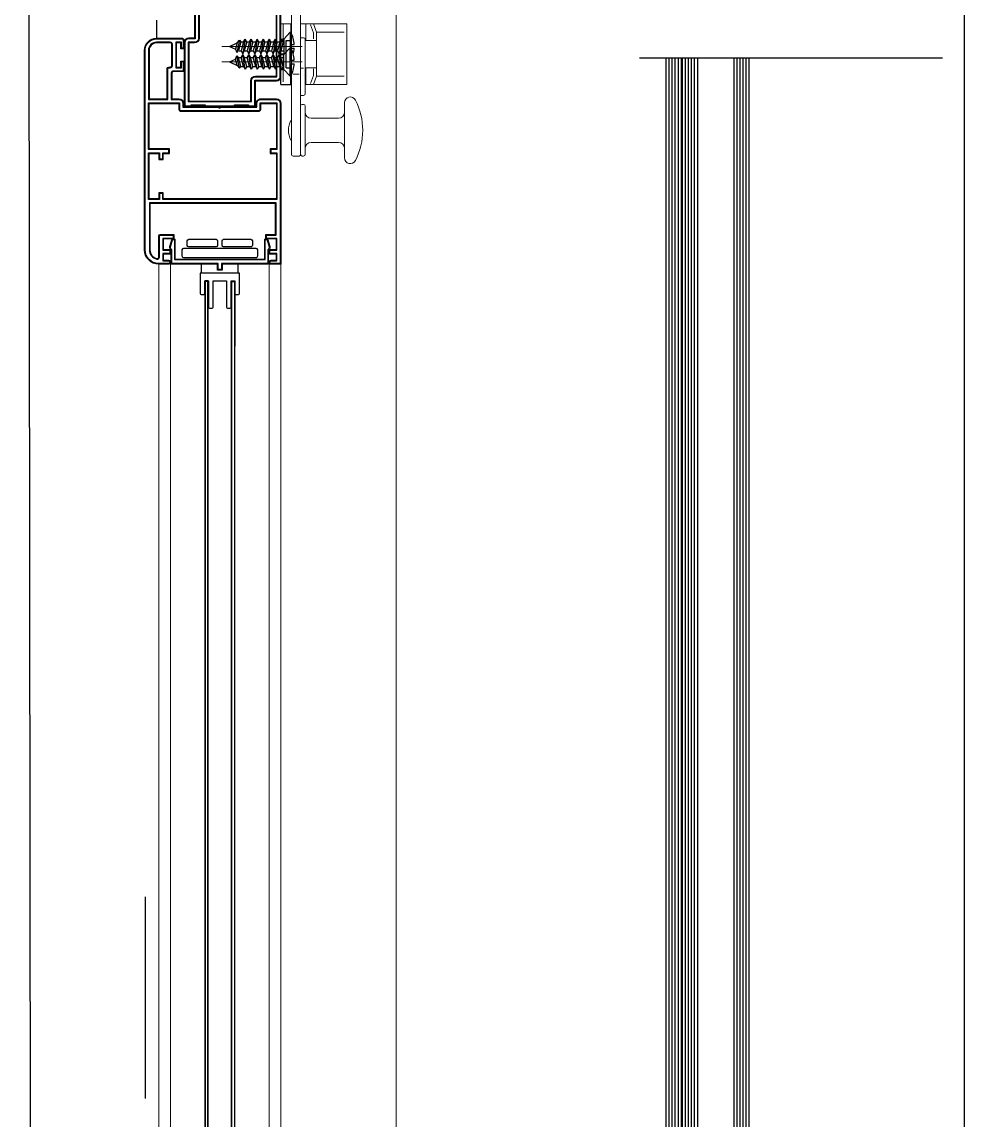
# Model space of a CAD drawing. Header units: millimetres. Extents: x 1251.1 to 1334.1, y 1577.6 to 1641.3.
# Drawn here: x 1311.1348 to 1311.4456, y 1617.9071 to 1618.2693 of the extents above; entities that cross this region are included whole.
import ezdxf

# ---------------------------------------------------------------- set-up
doc = ezdxf.new("R2010")
doc.units = ezdxf.units.MM
doc.linetypes.add('TRATTOPUNTO', pattern=[1, 0.5, -0.25, 0, -0.25])
for name, color, linetype in [('FINESTRA_finissime', 251, 'Continuous'), ('MONTANTI sezioni - windows structure section', 2, 'Continuous'), ('MURATURA', 140, 'Continuous')]:
    doc.layers.add(name, color=color, linetype=linetype)
doc.layers.add('PROIEZIONI finissime - fine lines', color=251, linetype='Continuous', lineweight=9)
doc.layers.add('VETRATE sezioni - windows sections', color=7, linetype='Continuous', true_color=0x4d79ff)

msp = doc.modelspace()

# ---------------------------------------------------------------- linework, layer by layer
at = {"layer": 'FINESTRA_finissime', "color": 145, "linetype": 'TRATTOPUNTO', "ltscale": 0.02}
msp.add_line((1311.438534064518, 1618.257356022741), (1311.291536629266, 1618.257356022741), dxfattribs=at)
at = {"layer": 'MONTANTI sezioni - windows structure section'}
for p, q in [((1311.179234852859, 1618.269888661751), (1311.179234852859, 1618.263888661751)), ((1311.220234852859, 1618.248638661751), (1311.220234852859, 1618.268638661751)), ((1311.208444354304, 1618.263588661751), (1311.207644461031, 1618.258788661751)), ((1311.207928693366, 1618.262688661751), (1311.208444354304, 1618.263588661751)), ((1311.208963969547, 1618.262688661751), (1311.208444354304, 1618.263588661751)), ((1311.210444354304, 1618.263588661751), (1311.209644461031, 1618.258788661751)), ((1311.209928693366, 1618.262688661751), (1311.210444354304, 1618.263588661751)), ((1311.210963969547, 1618.262688661751), (1311.210444354304, 1618.263588661751)), ((1311.212444354304, 1618.263588661751), (1311.211644461031, 1618.258788661751)), ((1311.211928693366, 1618.262688661751), (1311.212444354304, 1618.263588661751)), ((1311.212963969547, 1618.262688661751), (1311.212444354304, 1618.263588661751)), ((1311.214444354304, 1618.263588661751), (1311.213644461031, 1618.258788661751)), ((1311.213928693366, 1618.262688661751), (1311.214444354304, 1618.263588661751)), ((1311.214963969546, 1618.262688661751), (1311.214444354304, 1618.263588661751)), ((1311.216444354304, 1618.263588661751), (1311.215644461031, 1618.258788661751)), ((1311.215928693366, 1618.262688661751), (1311.216444354304, 1618.263588661751)), ((1311.216963969546, 1618.262688661751), (1311.216444354304, 1618.263588661751)), ((1311.218444354304, 1618.263588661751), (1311.217644461031, 1618.258788661751)), ((1311.217928693366, 1618.262688661751), (1311.218444354304, 1618.263588661751)), ((1311.218963969546, 1618.262688661751), (1311.218444354304, 1618.263588661751)), ((1311.220444354304, 1618.263588661751), (1311.219644461031, 1618.258788661751)), ((1311.219928693366, 1618.262688661751), (1311.220444354304, 1618.263588661751)), ((1311.220234852859, 1618.263639182784), (1311.221234852859, 1618.263639182784)), ((1311.220963969547, 1618.262688661751), (1311.220444354304, 1618.263588661751)), ((1311.221234852859, 1618.263639182784), (1311.223306256505, 1618.265880756597)), ((1311.221234852859, 1618.263639182784), (1311.221234852859, 1618.258738140718)), ((1311.223306256505, 1618.265880756597), (1311.223306256505, 1618.261788661751)), ((1311.223306256505, 1618.265880756597), (1311.223491576657, 1618.265880756597)), ((1311.223491576657, 1618.265880756597), (1311.223491576657, 1618.261788661751)), ((1311.203234852859, 1618.261188661751), (1311.205854026887, 1618.262410002658)), ((1311.203234852859, 1618.261188661751), (1311.20527220858, 1618.260238627176)), ((1311.205854026887, 1618.262410002658), (1311.20527220858, 1618.260238627176)), ((1311.20527220858, 1618.260238627176), (1311.205706863753, 1618.259181342713)), ((1311.205703262373, 1618.259159820497), (1311.206192497626, 1618.259809489346)), ((1311.206596689578, 1618.263249879155), (1311.205706863753, 1618.259181342713)), ((1311.205854026887, 1618.262410002658), (1311.206606195258, 1618.263264585137)), ((1311.206963969547, 1618.262688661751), (1311.206192497626, 1618.259809489346)), ((1311.206192497626, 1618.259809489346), (1311.20645161324, 1618.259688661751)), ((1311.206606195258, 1618.263264585137), (1311.206963969547, 1618.262688661751)), ((1311.206963969547, 1618.262688661751), (1311.207928693366, 1618.262688661751)), ((1311.207928693366, 1618.262688661751), (1311.207124845789, 1618.259688661751)), ((1311.208963969547, 1618.262688661751), (1311.208160121969, 1618.259688661751)), ((1311.208963969547, 1618.262688661751), (1311.209928693366, 1618.262688661751)), ((1311.209928693366, 1618.262688661751), (1311.209124845789, 1618.259688661751)), ((1311.210963969547, 1618.262688661751), (1311.210160121969, 1618.259688661751)), ((1311.210963969547, 1618.262688661751), (1311.211928693366, 1618.262688661751)), ((1311.211928693366, 1618.262688661751), (1311.211124845789, 1618.259688661751)), ((1311.212963969547, 1618.262688661751), (1311.212160121969, 1618.259688661751)), ((1311.212963969547, 1618.262688661751), (1311.213928693366, 1618.262688661751)), ((1311.213928693366, 1618.262688661751), (1311.213124845789, 1618.259688661751)), ((1311.214963969546, 1618.262688661751), (1311.214160121969, 1618.259688661751)), ((1311.214963969546, 1618.262688661751), (1311.215928693366, 1618.262688661751)), ((1311.215928693366, 1618.262688661751), (1311.215124845789, 1618.259688661751)), ((1311.216963969546, 1618.262688661751), (1311.216160121969, 1618.259688661751)), ((1311.216963969546, 1618.262688661751), (1311.217928693366, 1618.262688661751)), ((1311.217928693366, 1618.262688661751), (1311.217124845789, 1618.259688661751)), ((1311.218963969546, 1618.262688661751), (1311.218160121969, 1618.259688661751)), ((1311.218963969546, 1618.262688661751), (1311.219928693366, 1618.262688661751)), ((1311.219928693366, 1618.262688661751), (1311.219124845789, 1618.259688661751)), ((1311.220963969547, 1618.262688661751), (1311.220160121969, 1618.259688661751)), ((1311.220963969547, 1618.262688661751), (1311.221234852859, 1618.262688661751)), ((1311.221234852859, 1618.258539182783), (1311.223306256505, 1618.260780756597)), ((1311.221984852859, 1618.263138661751), (1311.223484852859, 1618.263138661751)), ((1311.221984852859, 1618.254138661751), (1311.221984852859, 1618.263138661751)), ((1311.223234852859, 1618.261788661751), (1311.224617190508, 1618.261788661751)), ((1311.223234852859, 1618.261788661751), (1311.223234852859, 1618.260703486992)), ((1311.223306256505, 1618.256688661751), (1311.223306256505, 1618.260780756597)), ((1311.223306256505, 1618.260780756597), (1311.223491576657, 1618.260780756597)), ((1311.223491576657, 1618.256688661751), (1311.223491576657, 1618.260780756597)), ((1311.223588540641, 1618.260588661751), (1311.224617190508, 1618.260588661751)), ((1311.203234852859, 1618.256088661751), (1311.20527220858, 1618.257038696326)), ((1311.203234852859, 1618.256088661751), (1311.205854026887, 1618.254867320843)), ((1311.20527220858, 1618.257038696326), (1311.205706863753, 1618.258095980788)), ((1311.205854026887, 1618.254867320843), (1311.20527220858, 1618.257038696326)), ((1311.205703262373, 1618.258117503005), (1311.206192497626, 1618.257467834156)), ((1311.206596689578, 1618.254027444347), (1311.205706863753, 1618.258095980788)), ((1311.206192497626, 1618.257467834156), (1311.20645161324, 1618.257588661751)), ((1311.206963969547, 1618.254588661751), (1311.206192497626, 1618.257467834156)), ((1311.20645161324, 1618.259688661751), (1311.207124845789, 1618.259688661751)), ((1311.20645161324, 1618.257588661751), (1311.207124845789, 1618.257588661751)), ((1311.207124845789, 1618.259688661751), (1311.207644461031, 1618.258788661751)), ((1311.207124845789, 1618.257588661751), (1311.207644461031, 1618.258488661751)), ((1311.207928693366, 1618.254588661751), (1311.207124845789, 1618.257588661751)), ((1311.207644461031, 1618.258788661751), (1311.208160121969, 1618.259688661751)), ((1311.207644461031, 1618.258488661751), (1311.208160121969, 1618.257588661751)), ((1311.208444354304, 1618.253688661751), (1311.207644461031, 1618.258488661751)), ((1311.208160121969, 1618.259688661751), (1311.209124845789, 1618.259688661751)), ((1311.208160121969, 1618.257588661751), (1311.209124845789, 1618.257588661751)), ((1311.208963969547, 1618.254588661751), (1311.208160121969, 1618.257588661751)), ((1311.209124845789, 1618.259688661751), (1311.209644461031, 1618.258788661751)), ((1311.209124845789, 1618.257588661751), (1311.209644461031, 1618.258488661751)), ((1311.209928693366, 1618.254588661751), (1311.209124845789, 1618.257588661751)), ((1311.209644461031, 1618.258788661751), (1311.210160121969, 1618.259688661751)), ((1311.209644461031, 1618.258488661751), (1311.210160121969, 1618.257588661751)), ((1311.210444354304, 1618.253688661751), (1311.209644461031, 1618.258488661751)), ((1311.210160121969, 1618.259688661751), (1311.211124845789, 1618.259688661751)), ((1311.210160121969, 1618.257588661751), (1311.211124845789, 1618.257588661751)), ((1311.210963969547, 1618.254588661751), (1311.210160121969, 1618.257588661751)), ((1311.211124845789, 1618.259688661751), (1311.211644461031, 1618.258788661751)), ((1311.211124845789, 1618.257588661751), (1311.211644461031, 1618.258488661751)), ((1311.211928693366, 1618.254588661751), (1311.211124845789, 1618.257588661751)), ((1311.211644461031, 1618.258788661751), (1311.212160121969, 1618.259688661751)), ((1311.211644461031, 1618.258488661751), (1311.212160121969, 1618.257588661751)), ((1311.212444354304, 1618.253688661751), (1311.211644461031, 1618.258488661751)), ((1311.212160121969, 1618.259688661751), (1311.213124845789, 1618.259688661751)), ((1311.212160121969, 1618.257588661751), (1311.213124845789, 1618.257588661751)), ((1311.212963969547, 1618.254588661751), (1311.212160121969, 1618.257588661751)), ((1311.213124845789, 1618.259688661751), (1311.213644461031, 1618.258788661751)), ((1311.213124845789, 1618.257588661751), (1311.213644461031, 1618.258488661751)), ((1311.213928693366, 1618.254588661751), (1311.213124845789, 1618.257588661751)), ((1311.213644461031, 1618.258788661751), (1311.214160121969, 1618.259688661751)), ((1311.213644461031, 1618.258488661751), (1311.214160121969, 1618.257588661751)), ((1311.214444354304, 1618.253688661751), (1311.213644461031, 1618.258488661751)), ((1311.214160121969, 1618.259688661751), (1311.215124845789, 1618.259688661751)), ((1311.214160121969, 1618.257588661751), (1311.215124845789, 1618.257588661751)), ((1311.214963969546, 1618.254588661751), (1311.214160121969, 1618.257588661751)), ((1311.215124845789, 1618.259688661751), (1311.215644461031, 1618.258788661751)), ((1311.215124845789, 1618.257588661751), (1311.215644461031, 1618.258488661751)), ((1311.215928693366, 1618.254588661751), (1311.215124845789, 1618.257588661751)), ((1311.215644461031, 1618.258788661751), (1311.216160121969, 1618.259688661751)), ((1311.215644461031, 1618.258488661751), (1311.216160121969, 1618.257588661751)), ((1311.216444354304, 1618.253688661751), (1311.215644461031, 1618.258488661751)), ((1311.216160121969, 1618.259688661751), (1311.217124845789, 1618.259688661751)), ((1311.216160121969, 1618.257588661751), (1311.217124845789, 1618.257588661751)), ((1311.216963969546, 1618.254588661751), (1311.216160121969, 1618.257588661751)), ((1311.217124845789, 1618.259688661751), (1311.217644461031, 1618.258788661751)), ((1311.217124845789, 1618.257588661751), (1311.217644461031, 1618.258488661751)), ((1311.217928693366, 1618.254588661751), (1311.217124845789, 1618.257588661751)), ((1311.217644461031, 1618.258788661751), (1311.218160121969, 1618.259688661751)), ((1311.217644461031, 1618.258488661751), (1311.218160121969, 1618.257588661751)), ((1311.218444354304, 1618.253688661751), (1311.217644461031, 1618.258488661751)), ((1311.218160121969, 1618.259688661751), (1311.219124845789, 1618.259688661751)), ((1311.218160121969, 1618.257588661751), (1311.219124845789, 1618.257588661751)), ((1311.218963969546, 1618.254588661751), (1311.218160121969, 1618.257588661751)), ((1311.219124845789, 1618.259688661751), (1311.219644461031, 1618.258788661751)), ((1311.219124845789, 1618.257588661751), (1311.219644461031, 1618.258488661751)), ((1311.219928693366, 1618.254588661751), (1311.219124845789, 1618.257588661751)), ((1311.219644461031, 1618.258788661751), (1311.220160121969, 1618.259688661751)), ((1311.219644461031, 1618.258488661751), (1311.220160121969, 1618.257588661751)), ((1311.220444354304, 1618.253688661751), (1311.219644461031, 1618.258488661751)), ((1311.220160121969, 1618.259688661751), (1311.221234852859, 1618.259688661751)), ((1311.220160121969, 1618.257588661751), (1311.221234852859, 1618.257588661751)), ((1311.220963969547, 1618.254588661751), (1311.220160121969, 1618.257588661751)), ((1311.220234852859, 1618.258738140718), (1311.221234852859, 1618.258738140718)), ((1311.220234852859, 1618.258539182783), (1311.221234852859, 1618.258539182783)), ((1311.221234852859, 1618.253638140718), (1311.221234852859, 1618.258539182783)), ((1311.223234852859, 1618.256688661751), (1311.224617190508, 1618.256688661751)), ((1311.223234852859, 1618.255488661751), (1311.223234852859, 1618.256688661751)), ((1311.205854026887, 1618.254867320843), (1311.206606195258, 1618.254012738365)), ((1311.206606195258, 1618.254012738365), (1311.206963969547, 1618.254588661751)), ((1311.206963969547, 1618.254588661751), (1311.207928693366, 1618.254588661751)), ((1311.207928693366, 1618.254588661751), (1311.208444354304, 1618.253688661751)), ((1311.208963969547, 1618.254588661751), (1311.208444354304, 1618.253688661751)), ((1311.208963969547, 1618.254588661751), (1311.209928693366, 1618.254588661751)), ((1311.209928693366, 1618.254588661751), (1311.210444354304, 1618.253688661751)), ((1311.210963969547, 1618.254588661751), (1311.210444354304, 1618.253688661751)), ((1311.210963969547, 1618.254588661751), (1311.211928693366, 1618.254588661751)), ((1311.211928693366, 1618.254588661751), (1311.212444354304, 1618.253688661751)), ((1311.212963969547, 1618.254588661751), (1311.212444354304, 1618.253688661751)), ((1311.212963969547, 1618.254588661751), (1311.213928693366, 1618.254588661751)), ((1311.213928693366, 1618.254588661751), (1311.214444354304, 1618.253688661751)), ((1311.214963969546, 1618.254588661751), (1311.214444354304, 1618.253688661751)), ((1311.214963969546, 1618.254588661751), (1311.215928693366, 1618.254588661751)), ((1311.215928693366, 1618.254588661751), (1311.216444354304, 1618.253688661751)), ((1311.216963969546, 1618.254588661751), (1311.216444354304, 1618.253688661751)), ((1311.216963969546, 1618.254588661751), (1311.217928693366, 1618.254588661751)), ((1311.217928693366, 1618.254588661751), (1311.218444354304, 1618.253688661751)), ((1311.218963969546, 1618.254588661751), (1311.218444354304, 1618.253688661751)), ((1311.218963969546, 1618.254588661751), (1311.219928693366, 1618.254588661751)), ((1311.219928693366, 1618.254588661751), (1311.220444354304, 1618.253688661751)), ((1311.220234852859, 1618.253638140718), (1311.221234852859, 1618.253638140718)), ((1311.220963969547, 1618.254588661751), (1311.220444354304, 1618.253688661751)), ((1311.220963969547, 1618.254588661751), (1311.221234852859, 1618.254588661751)), ((1311.221234852859, 1618.253638140718), (1311.223306256505, 1618.251396566905)), ((1311.221984852859, 1618.254138661751), (1311.223484852859, 1618.254138661751)), ((1311.223234852859, 1618.255488661751), (1311.224617190508, 1618.255488661751)), ((1311.223306256505, 1618.251396566905), (1311.223306256505, 1618.255488661751)), ((1311.223484852859, 1618.248638661751), (1311.223484852859, 1618.254138661751)), ((1311.223491576657, 1618.251396566905), (1311.223491576657, 1618.255488661751)), ((1311.223306256505, 1618.251396566905), (1311.223491576657, 1618.251396566905)), ((1311.220234852859, 1618.248638661751), (1311.223734852859, 1618.248638661751)), ((1311.194084852859, 1618.186388661751), (1311.194084852859, 1618.189388661751)), ((1311.206084852859, 1618.186388661751), (1311.206084852859, 1618.189388661751)), ((1311.195084852859, 1618.183888661751), (1311.195084852859, 1617.748554602494)), ((1311.196284852859, 1618.183888661751), (1311.195084852859, 1618.183888661751)), ((1311.195284852859, 1618.183688661751), (1311.195284852859, 1617.748554602494)), ((1311.196084852859, 1618.183688661751), (1311.195284852859, 1618.183688661751)), ((1311.196084852859, 1617.748554602494), (1311.196084852859, 1618.183688661751)), ((1311.196284852859, 1617.748554602494), (1311.196284852859, 1618.183888661751)), ((1311.203884852859, 1617.734054602494), (1311.203884852859, 1618.183888661751)), ((1311.203884852859, 1618.183888661751), (1311.205084852859, 1618.183888661751)), ((1311.204084852859, 1617.748554602494), (1311.204084852859, 1618.183688661751)), ((1311.204084852859, 1618.183688661751), (1311.204884852859, 1618.183688661751)), ((1311.204884852859, 1618.183688661751), (1311.204884852859, 1617.748554602494)), ((1311.205084852859, 1618.183888661751), (1311.205084852859, 1618.162388661751)), ((1311.205084852859, 1617.738254602494), (1311.205084852859, 1618.162388661751))]:
    msp.add_line(p, q, dxfattribs=at)
for points in [[(1311.191734852859, 1618.279888661751), (1311.191734852859, 1618.263888661751), (1311.189834852859, 1618.263888661751, 0.4142135623731146), (1311.188334852859, 1618.262388661751), (1311.188334852859, 1618.241388661751), (1311.190834852859, 1618.241388661751), (1311.190834852859, 1618.241688661751), (1311.195084852859, 1618.241688661751), (1311.195084852859, 1618.241388661751), (1311.205084852859, 1618.241388661751), (1311.205084852859, 1618.241688661751), (1311.209334852859, 1618.241688661751), (1311.209334852859, 1618.241388661751), (1311.211834852859, 1618.241388661751), (1311.211834852859, 1618.249888661751), (1311.218734852859, 1618.249888661751, 0.4142135623730951), (1311.220234852859, 1618.251388661751), (1311.220234852859, 1618.282388661751, 0.4142135623730951)], [(1311.191934852859, 1618.279888661751), (1311.191934852859, 1618.263688661751), (1311.189834852859, 1618.263688661751, 0.4142135623731258), (1311.188534852859, 1618.262388661751), (1311.188534852859, 1618.241588661751), (1311.190634852859, 1618.241588661751), (1311.190634852859, 1618.241888661751), (1311.195284852859, 1618.241888661751), (1311.195284852859, 1618.241588661751), (1311.204884852859, 1618.241588661751), (1311.204884852859, 1618.241888661751), (1311.209534852859, 1618.241888661751), (1311.209534852859, 1618.241588661751), (1311.211634852859, 1618.241588661751), (1311.211634852859, 1618.250088661751), (1311.218734852859, 1618.250088661751, 0.4142135623731002), (1311.220034852859, 1618.251388661751), (1311.220034852859, 1618.282388661751, 0.4142135623731001)]]:
    msp.add_lwpolyline(points, format="xyb", dxfattribs=at)
for points in [[(1311.213384852859, 1618.282588661751), (1311.213384852859, 1618.281388661751, -0.4142135623731002), (1311.212084852859, 1618.280088661751), (1311.193034852859, 1618.280088661751), (1311.193034852859, 1618.263888661751, -0.4142135623731002), (1311.191734852859, 1618.262588661751), (1311.189634852859, 1618.262588661751), (1311.189634852859, 1618.242988661751), (1311.210534852859, 1618.242988661751), (1311.210534852859, 1618.249888661751, -0.4142135623731002), (1311.211834852859, 1618.251188661751), (1311.218934852859, 1618.251188661751), (1311.218934852859, 1618.282588661751)], [(1311.213584852859, 1618.282388661751), (1311.213584852859, 1618.281388661751, -0.4142135623730951), (1311.212084852859, 1618.279888661751), (1311.193234852859, 1618.279888661751), (1311.193234852859, 1618.263888661751, -0.4142135623730951), (1311.191734852859, 1618.262388661751), (1311.189834852859, 1618.262388661751), (1311.189834852859, 1618.243188661751), (1311.210334852859, 1618.243188661751), (1311.210334852859, 1618.249888661751, -0.4142135623730951), (1311.211834852859, 1618.251388661751), (1311.218734852859, 1618.251388661751), (1311.218734852859, 1618.282388661751)], [(1311.187734852859, 1618.263888661751, -0.4142135623730951), (1311.188234852859, 1618.263388661751), (1311.188234852859, 1618.260388661751), (1311.187234852859, 1618.260388661751), (1311.187234852859, 1618.262388661751), (1311.185734852859, 1618.262388661751), (1311.185734852859, 1618.254388661751), (1311.187234852859, 1618.254388661751), (1311.187234852859, 1618.256388661751), (1311.188234852859, 1618.256388661751), (1311.188234852859, 1618.252888661751), (1311.184734852859, 1618.252888661751, 0.4142135623730951), (1311.184234852859, 1618.252388661751), (1311.184234852859, 1618.243888661751), (1311.186584852859, 1618.243888661751, -0.4142135623730951), (1311.188084852859, 1618.242388661751), (1311.188084852859, 1618.241388661751), (1311.199784852859, 1618.241388661751), (1311.200084852859, 1618.241088661751), (1311.200384852859, 1618.241388661751), (1311.212084852859, 1618.241388661751), (1311.212084852859, 1618.242388661751, -0.4142135623730951), (1311.213584852859, 1618.243888661751), (1311.218734852859, 1618.243888661751, -0.4142135623730951), (1311.220234852859, 1618.242388661751), (1311.220234852859, 1618.189388661751), (1311.216984852859, 1618.189388661751, -1), (1311.216984852859, 1618.190688661751), (1311.218734852859, 1618.190688661751), (1311.218734852859, 1618.192688661751), (1311.216334852859, 1618.192688661751), (1311.216334852859, 1618.194188661751), (1311.218734852859, 1618.194188661751), (1311.218734852859, 1618.197688661751), (1311.215234852859, 1618.197688661751), (1311.215234852859, 1618.199188661751), (1311.218434852859, 1618.199188661751), (1311.218434852859, 1618.209388661751), (1311.177034852859, 1618.209388661751), (1311.177034852859, 1618.194088661751, 0.3539972922353375), (1311.179330686193, 1618.191252293891, 0.4771078284050197), (1311.179934852859, 1618.191741322832), (1311.179934852859, 1618.198688661751, -0.4142135623730951), (1311.180434852859, 1618.199188661751), (1311.184934852859, 1618.199188661751), (1311.184934852859, 1618.197688661751), (1311.181434852859, 1618.197688661751), (1311.181434852859, 1618.194188661751), (1311.183834852859, 1618.194188661751), (1311.183834852859, 1618.192688661751), (1311.181434852859, 1618.192688661751), (1311.181434852859, 1618.190688661751), (1311.183184852859, 1618.190688661751, -1), (1311.183184852859, 1618.189388661751), (1311.179934852859, 1618.189388661751, -0.4142135623730951), (1311.175234852859, 1618.194088661751), (1311.175234852859, 1618.259888661751, -0.414213562373093), (1311.179234852859, 1618.263888661751)], [(1311.187734852859, 1618.263688661751, -0.4142135623731173), (1311.188034852859, 1618.263388661751), (1311.188034852859, 1618.260588661751), (1311.187434852859, 1618.260588661751), (1311.187434852859, 1618.262588661751), (1311.185534852859, 1618.262588661751), (1311.185534852859, 1618.254188661751), (1311.187434852859, 1618.254188661751), (1311.187434852859, 1618.256188661751), (1311.188034852859, 1618.256188661751), (1311.188034852859, 1618.253088661751), (1311.184734852859, 1618.253088661751, 0.4142135623730856), (1311.184034852859, 1618.252388661751), (1311.184034852859, 1618.243688661751), (1311.186584852859, 1618.243688661751, -0.4142135623731002), (1311.187884852859, 1618.242388661751), (1311.187884852859, 1618.241188661751), (1311.199702010147, 1618.241188661751), (1311.200084852859, 1618.240805819039), (1311.200467695572, 1618.241188661751), (1311.212284852859, 1618.241188661751), (1311.212284852859, 1618.242388661751, -0.4142135623731002), (1311.213584852859, 1618.243688661751), (1311.218734852859, 1618.243688661751, -0.4142135623731002), (1311.220034852859, 1618.242388661751), (1311.220034852859, 1618.189588661751), (1311.216984852859, 1618.189588661751, -1), (1311.216984852859, 1618.190488661751), (1311.218934852859, 1618.190488661751), (1311.218934852859, 1618.192888661751), (1311.216534852859, 1618.192888661751), (1311.216534852859, 1618.193988661751), (1311.218934852859, 1618.193988661751), (1311.218934852859, 1618.197888661751), (1311.215434852859, 1618.197888661751), (1311.215434852859, 1618.198988661751), (1311.218634852859, 1618.198988661751), (1311.218634852859, 1618.209588661751), (1311.176834852859, 1618.209588661751), (1311.176834852859, 1618.194088661751, 0.3539972922353337), (1311.179289019526, 1618.191056682314, 0.4771078284050183), (1311.180134852859, 1618.191741322832), (1311.180134852859, 1618.198688661751, -0.4142135623731173), (1311.180434852859, 1618.198988661751), (1311.184734852859, 1618.198988661751), (1311.184734852859, 1618.197888661751), (1311.181234852859, 1618.197888661751), (1311.181234852859, 1618.193988661751), (1311.183634852859, 1618.193988661751), (1311.183634852859, 1618.192888661751), (1311.181234852859, 1618.192888661751), (1311.181234852859, 1618.190488661751), (1311.183184852859, 1618.190488661751, -1), (1311.183184852859, 1618.189588661751), (1311.179934852859, 1618.189588661751, -0.4142135623730966), (1311.175434852859, 1618.194088661751), (1311.175434852859, 1618.259888661751, -0.4142135623730968), (1311.179234852859, 1618.263688661751)], [(1311.179234852859, 1618.262588661751, 0.4142135623731018), (1311.176534852859, 1618.259888661751), (1311.176534852859, 1618.243688661751), (1311.182934852859, 1618.243688661751), (1311.182934852859, 1618.253888661751, -0.4142135623731173), (1311.183234852859, 1618.254188661751), (1311.183734852859, 1618.254188661751, 0.4142135623730856), (1311.184434852859, 1618.254888661751), (1311.184434852859, 1618.261888661751, 0.4142135623730856), (1311.183734852859, 1618.262588661751)], [(1311.179234852859, 1618.262388661751, 0.4142135623731018), (1311.176734852859, 1618.259888661751), (1311.176734852859, 1618.243888661751), (1311.182734852859, 1618.243888661751), (1311.182734852859, 1618.253888661751, -0.4142135623730943), (1311.183234852859, 1618.254388661751), (1311.183734852859, 1618.254388661751, 0.4142135623730951), (1311.184234852859, 1618.254888661751), (1311.184234852859, 1618.261888661751, 0.4142135623730951), (1311.183734852859, 1618.262388661751)], [(1311.176534852859, 1618.227188661751), (1311.176534852859, 1618.242588661751), (1311.186784852859, 1618.242588661751), (1311.186784852859, 1618.240388661751, 0.4142135623731173), (1311.187084852859, 1618.240088661751), (1311.213084852859, 1618.240088661751, 0.4142135623731173), (1311.213384852859, 1618.240388661751), (1311.213384852859, 1618.242588661751), (1311.218934852859, 1618.242588661751), (1311.218934852859, 1618.227188661751), (1311.216934852859, 1618.227188661751), (1311.216934852859, 1618.226088661751), (1311.218934852859, 1618.226088661751), (1311.218934852859, 1618.210688661751), (1311.181234852859, 1618.210688661751), (1311.181234852859, 1618.212688661751), (1311.180134852859, 1618.212688661751), (1311.180134852859, 1618.210688661751), (1311.176534852859, 1618.210688661751), (1311.176534852859, 1618.226088661751), (1311.180134852859, 1618.226088661751), (1311.180134852859, 1618.224088661751), (1311.181234852859, 1618.224088661751), (1311.181234852859, 1618.226088661751), (1311.183234852859, 1618.226088661751), (1311.183234852859, 1618.227188661751)], [(1311.176734852859, 1618.227388661751), (1311.176734852859, 1618.242388661751), (1311.186584852859, 1618.242388661751), (1311.186584852859, 1618.240388661751, 0.4142135623730956), (1311.187084852859, 1618.239888661751), (1311.213084852859, 1618.239888661751, 0.4142135623730951), (1311.213584852859, 1618.240388661751), (1311.213584852859, 1618.242388661751), (1311.218734852859, 1618.242388661751), (1311.218734852859, 1618.227388661751), (1311.216734852859, 1618.227388661751), (1311.216734852859, 1618.225888661751), (1311.218734852859, 1618.225888661751), (1311.218734852859, 1618.210888661751), (1311.181434852859, 1618.210888661751), (1311.181434852859, 1618.212888661751), (1311.179934852859, 1618.212888661751), (1311.179934852859, 1618.210888661751), (1311.176734852859, 1618.210888661751), (1311.176734852859, 1618.225888661751), (1311.179934852859, 1618.225888661751), (1311.179934852859, 1618.223888661751), (1311.181434852859, 1618.223888661751), (1311.181434852859, 1618.225888661751), (1311.183434852859, 1618.225888661751), (1311.183434852859, 1618.227388661751)], [(1311.184525831207, 1618.197688661751), (1311.184984852859, 1618.197688661751, -0.4142135623730843), (1311.185284852859, 1618.197388661751), (1311.185284852859, 1618.191088661751), (1311.214884852859, 1618.191088661751), (1311.214884852859, 1618.197388661751, -0.4142135623730843), (1311.215184852859, 1618.197688661751), (1311.215643874512, 1618.197688661751, -0.3394542588633662), (1311.21593365226, 1618.197466307464), (1311.21654052223, 1618.195201437903, -0.2679491924311567), (1311.216281703185, 1618.194235512076), (1311.216084852859, 1618.194038661751), (1311.216084852859, 1618.189388661751), (1311.200834852859, 1618.189388661751), (1311.200834852859, 1618.187388661751), (1311.199334852859, 1618.187388661751), (1311.199334852859, 1618.189388661751), (1311.184084852859, 1618.189388661751), (1311.184084852859, 1618.194038661751), (1311.183888002534, 1618.194235512076, -0.2679491924311567), (1311.183629183489, 1618.195201437903), (1311.184236053459, 1618.197466307464, -0.3394542588633662)], [(1311.184525831207, 1618.197488661751), (1311.184984852859, 1618.197488661751, -0.4142135623731616), (1311.185084852859, 1618.197388661751), (1311.185084852859, 1618.190888661751), (1311.215084852859, 1618.190888661751), (1311.215084852859, 1618.197388661751, -0.4142135623731618), (1311.215184852859, 1618.197488661751), (1311.215643874512, 1618.197488661751, -0.3394542588634982), (1311.215740467095, 1618.197414543656), (1311.216347337064, 1618.195149674093, -0.2679491924311567), (1311.216140281829, 1618.194376933433), (1311.215884852859, 1618.194121504463), (1311.215884852859, 1618.189588661751), (1311.200634852859, 1618.189588661751), (1311.200634852859, 1618.187588661751), (1311.199534852859, 1618.187588661751), (1311.199534852859, 1618.189588661751), (1311.184284852859, 1618.189588661751), (1311.184284852859, 1618.194121504463), (1311.18402942389, 1618.194376933433, -0.2679491924311512), (1311.183822368654, 1618.195149674093), (1311.184429238624, 1618.197414543656, -0.339454258863412)], [(1311.212084852859, 1618.191588661751, 0.4142135623730965), (1311.212584852859, 1618.192088661751), (1311.212584852859, 1618.194088661751, 0.4142135623730951), (1311.212084852859, 1618.194588661751), (1311.188084852859, 1618.194588661751, 0.4142135623730948), (1311.187584852859, 1618.194088661751), (1311.187584852859, 1618.192088661751, 0.4142135623730954), (1311.188084852859, 1618.191588661751)], [(1311.198834852859, 1618.197588661751, -0.4142135623730958), (1311.199334852859, 1618.197088661751), (1311.199334852859, 1618.195588661751, -0.4142135623730943), (1311.198834852859, 1618.195088661751), (1311.189834852859, 1618.195088661751, -0.4142135623730958), (1311.189334852859, 1618.195588661751), (1311.189334852859, 1618.197088661751, -0.4142135623730943), (1311.189834852859, 1618.197588661751)], [(1311.210334852859, 1618.197588661751, -0.4142135623730951), (1311.210834852859, 1618.197088661751), (1311.210834852859, 1618.195588661751, -0.4142135623730951), (1311.210334852859, 1618.195088661751), (1311.201334852859, 1618.195088661751, -0.4142135623730945), (1311.200834852859, 1618.195588661751), (1311.200834852859, 1618.197088661751, -0.4142135623730951), (1311.201334852859, 1618.197588661751)], [(1311.196334852859, 1618.175188661751, 0.4142135623730951), (1311.196634852859, 1618.174888661751), (1311.197534852859, 1618.174888661751, 0.4142135623730979), (1311.197834852859, 1618.175188661751), (1311.197834852859, 1618.183888661751), (1311.202334852859, 1618.183888661751), (1311.202334852859, 1618.175188661751, 0.4142135623730917), (1311.202634852859, 1618.174888661751), (1311.203534852859, 1618.174888661751, 0.4142135623730979), (1311.203834852859, 1618.175188661751), (1311.203834852859, 1618.183888661751), (1311.205084852859, 1618.183888661751), (1311.205084852859, 1618.179688661751, 0.4142135623730974), (1311.205384852859, 1618.179388661751), (1311.206284852859, 1618.179388661751, 0.4142135623730921), (1311.206584852859, 1618.179688661751), (1311.206584852859, 1618.186388661751), (1311.193584852859, 1618.186388661751), (1311.193584852859, 1618.179688661751, 0.4142135623730951), (1311.193884852859, 1618.179388661751), (1311.194784852859, 1618.179388661751, 0.4142135623730951), (1311.195084852859, 1618.179688661751), (1311.195084852859, 1618.183888661751), (1311.196334852859, 1618.183888661751)]]:
    msp.add_lwpolyline(points, format="xyb", close=True, dxfattribs=at)
for centre, start, end in [((1311.214434852859, 1618.261188661751), 3.372286683404805, 27.38770753050987), ((1311.214434852859, 1618.256088661751), 3.372286683404805, 27.38770753050987), ((1311.214434852859, 1618.261188661751), 345.5224878138272, 356.6277133165692), ((1311.214434852859, 1618.256088661751), 332.6122924694901, 356.6277133165692)]:
    msp.add_arc(centre, 0.0102, start, end, dxfattribs=at)
at = {"layer": 'MURATURA'}
for p, q in [((1311.134810754882, 1620.451261697454), (1311.138794373603, 1616.677847511319)), ((1311.445591506608, 1620.451261697454), (1311.445591506608, 1610.451261697454)), ((1311.17542891715, 1617.980776164711), (1311.17542891715, 1617.914182257398))]:
    msp.add_line(p, q, dxfattribs=at)
at = {"layer": 'PROIEZIONI finissime - fine lines'}
for p, q in [((1311.258234852859, 1618.867054602494), (1311.258234852859, 1617.667054602494)), ((1311.223734852859, 1618.294288140718), (1311.223734852859, 1618.225538140718)), ((1311.226734852859, 1618.294288140718), (1311.226734852859, 1618.225538140718)), ((1311.220234852859, 1618.268638661751), (1311.223734852859, 1618.268638661751)), ((1311.220984852859, 1618.261775073328), (1311.220984852859, 1618.268638661751)), ((1311.223484852859, 1618.263138661751), (1311.223484852859, 1618.268638661751)), ((1311.226734852859, 1618.268638661751), (1311.241984852859, 1618.268638661751)), ((1311.228484852859, 1618.263138661751), (1311.228484852859, 1618.268638661751)), ((1311.230045059436, 1618.268296918688), (1311.230984852859, 1618.265712486773)), ((1311.230984852859, 1618.268638661751), (1311.231984852859, 1618.265888661751)), ((1311.241984852859, 1618.248638661751), (1311.241984852859, 1618.268638661751)), ((1311.227734852859, 1618.264038140718), (1311.226734852859, 1618.264038140718)), ((1311.228234852859, 1618.263538140718), (1311.228234852859, 1618.245538140718)), ((1311.230984852859, 1618.26372546496), (1311.230984852859, 1618.265712486773)), ((1311.231984852859, 1618.251388661751), (1311.231984852859, 1618.265888661751)), ((1311.231984852859, 1618.265888661751), (1311.241085878051, 1618.265888661751)), ((1311.227234852859, 1618.261188661751), (1311.200800779721, 1618.261188661751)), ((1311.228484852859, 1618.263138661751), (1311.231984852859, 1618.263138661751)), ((1311.227234852859, 1618.256088661751), (1311.200800779721, 1618.256088661751)), ((1311.220984852859, 1618.249510427161), (1311.220984852859, 1618.257856463546)), ((1311.227734852859, 1618.254038140718), (1311.226734852859, 1618.254038140718)), ((1311.228484852859, 1618.254138661751), (1311.231984852859, 1618.254138661751)), ((1311.228484852859, 1618.248638661751), (1311.228484852859, 1618.254138661751)), ((1311.230984852859, 1618.251564836728), (1311.230984852859, 1618.253785817075)), ((1311.224234852859, 1618.252038140718), (1311.226234852859, 1618.252038140718)), ((1311.230045059436, 1618.248980404814), (1311.230984852859, 1618.251564836728)), ((1311.230984852859, 1618.248638661751), (1311.231984852859, 1618.251388661751)), ((1311.231984852859, 1618.251388661751), (1311.241085878051, 1618.251388661751)), ((1311.228234852859, 1618.248638661751), (1311.241984852859, 1618.248638661751)), ((1311.227734852859, 1618.245038140718), (1311.226734852859, 1618.245038140718)), ((1311.227234852859, 1618.242038140718), (1311.227734852859, 1618.242038140718)), ((1311.241234852859, 1618.242650126733), (1311.241234852859, 1618.224426154703)), ((1311.228234852859, 1618.241538140718), (1311.228234852859, 1618.225538140718)), ((1311.223734852859, 1618.236788140718), (1311.223534852859, 1618.236788140718)), ((1311.230234852859, 1618.237538140718), (1311.239234852859, 1618.237538140718)), ((1311.223734852859, 1618.230288140718), (1311.223534852859, 1618.230288140718)), ((1311.230234852859, 1618.229538140718), (1311.239234852859, 1618.229538140718)), ((1311.224234852859, 1618.225038140718), (1311.226234852859, 1618.225038140718)), ((1311.227234852859, 1618.225038140718), (1311.227734852859, 1618.225038140718)), ((1311.179934852859, 1618.189388661751), (1311.179934852859, 1617.748554602494)), ((1311.183834852859, 1618.190038661751), (1311.183834852859, 1617.748554602494)), ((1311.216334852859, 1618.190038661751), (1311.216334852859, 1617.748554602494)), ((1311.220234852859, 1618.189388661751), (1311.220234852859, 1617.748554602494))]:
    msp.add_line(p, q, dxfattribs=at)
for centre, radius, start, end in [((1311.227734852859, 1618.263538140718), 0.0004999999999999995, 0, 90), ((1311.227734852859, 1618.245538140718), 0.0004999999999999995, 270, 0), ((1311.227234852859, 1618.241538140718), 0.0004999999999999995, 90, 180), ((1311.227734852859, 1618.241538140718), 0.0004999999999999995, 0, 90), ((1311.243122866844, 1618.242650126733), 0.001888013984688944, 27.43215826344347, 180), ((1311.225568186193, 1618.233538140718), 0.02166666666666658, 332.5678417365564, 27.43215826344347), ((1311.230234852859, 1618.239538140718), 0.001999999999999998, 180, 270), ((1311.239234852859, 1618.239538140718), 0.001999999999999998, 270, 0), ((1311.229736415359, 1618.233538140718), 0.007001562500000115, 152.342698055332, 207.6573019446679), ((1311.230234852859, 1618.227538140718), 0.001999999999999998, 90, 180), ((1311.239234852859, 1618.227538140718), 0.001999999999999998, 0, 90), ((1311.224234852859, 1618.225538140718), 0.0004999999999999995, 180, 270), ((1311.226234852859, 1618.225538140718), 0.0004999999999999995, 270, 0), ((1311.227234852859, 1618.225538140718), 0.0004999999999999995, 180, 270), ((1311.227734852859, 1618.225538140718), 0.0004999999999999995, 270, 0), ((1311.243122866844, 1618.224426154703), 0.001888013984688944, 180, 332.5678417365564)]:
    msp.add_arc(centre, radius, start, end, dxfattribs=at)
at = {"layer": 'VETRATE sezioni - windows sections', "linetype": 'Continuous'}
for p, q in [((1311.347234829969, 1618.257356022741), (1311.347234829969, 1617.718798053425)), ((1311.348232681969, 1618.257360310741), (1311.348232681969, 1617.718302341424)), ((1311.349232681969, 1618.257360310741), (1311.349232681969, 1617.718302341424)), ((1311.350232681969, 1618.257360310741), (1311.350232681969, 1617.718302341424)), ((1311.351232681969, 1618.257360310741), (1311.351232681969, 1617.718302341424)), ((1311.352232681969, 1618.257360310741), (1311.352232681969, 1617.718302341424)), ((1311.352612681969, 1618.257360310741), (1311.352612681969, 1617.718302341424)), ((1311.353612681969, 1618.257360310741), (1311.353612681969, 1617.718302341424)), ((1311.354612681969, 1618.257360310741), (1311.354612681969, 1617.718302341424)), ((1311.355612681969, 1618.257360310741), (1311.355612681969, 1617.718302341424)), ((1311.356612681969, 1618.257360310741), (1311.356612681969, 1617.718302341424)), ((1311.357612681969, 1618.257360310741), (1311.357612681969, 1617.718798053425)), ((1311.369612681969, 1618.257356022741), (1311.369612681969, 1617.718798053425)), ((1311.370612681969, 1618.257356022741), (1311.370612681969, 1617.718298053424)), ((1311.371612681969, 1618.257356022741), (1311.371612681969, 1617.718298053424)), ((1311.372612681969, 1618.257356022741), (1311.372612681969, 1617.718298053424)), ((1311.373612681969, 1618.257356022741), (1311.373612681969, 1617.718298053424)), ((1311.374612681969, 1618.257356022741), (1311.374612681969, 1617.718798053425))]:
    msp.add_line(p, q, dxfattribs=at)
at = {"layer": 'VETRATE sezioni - windows sections', "linetype": 'Continuous', "lineweight": 40}
msp.add_line((1311.352422681969, 1618.257360310741), (1311.352422681969, 1617.718302341424), dxfattribs=at)

doc.saveas('drawing.dxf')
